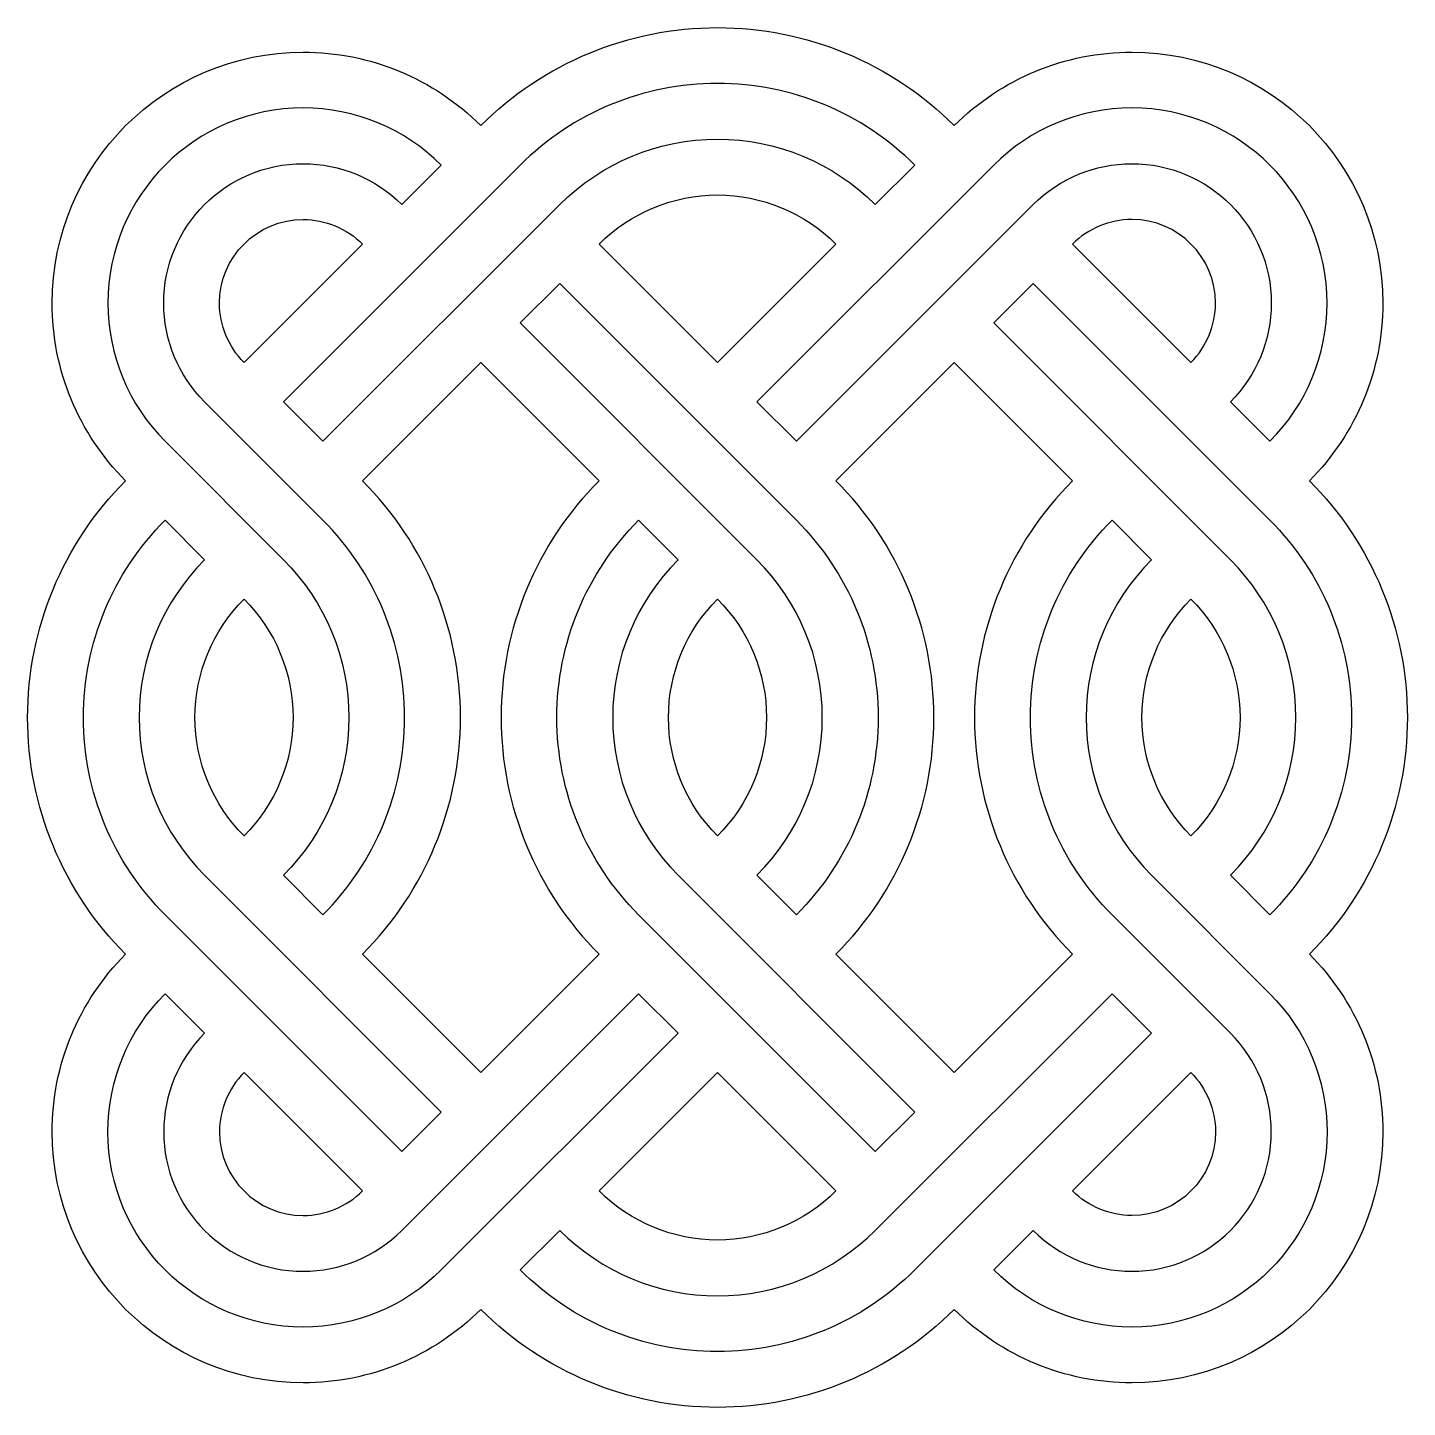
# Model space of a CAD drawing. Extents: x 0.1 to 39.9, y 0.1 to 39.9.
import ezdxf

# ---------------------------------------------------------------- set-up
doc = ezdxf.new("R2010")
doc.units = 0
doc.layers.get('0').update_dxf_attribs({"linetype": 'CONTINUOUS'})

msp = doc.modelspace()

# ---------------------------------------------------------------- linework, layer by layer
at = {"color": 7}
for points in [[(14.303956, 35.948976), (7.46885, 29.11387), (8.60793, 27.974161), (15.443035, 34.809897)], [(10.886088, 34.809897), (12.025798, 35.948976)], [(27.974168, 35.948976), (21.139062, 29.11387), (22.278143, 27.974161)], [(24.556931, 34.809897), (25.69601, 35.948976)], [(22.278143, 27.974161), (29.113877, 34.809897)], [(9.747009, 33.670188), (6.329771, 30.252951)], [(23.41785, 33.670188), (19.999983, 30.252951), (16.582116, 33.670188)], [(21.139062, 24.556924), (14.303956, 31.39203), (15.443035, 32.531109), (22.278143, 25.696003)], [(34.809904, 24.556924), (27.974168, 31.39203), (29.113877, 32.531109), (35.948983, 25.696003)], [(9.747009, 26.835082), (13.164877, 30.252951), (16.582116, 26.835082)], [(23.41785, 26.835082), (26.835089, 30.252951), (30.252958, 26.835082)], [(8.60793, 25.696003), (5.190691, 29.11387)], [(34.809904, 29.11387), (35.948983, 27.974161)], [(4.050982, 27.974161), (7.46885, 24.556924)], [(4.050982, 25.696003), (5.190691, 24.556924)], [(17.721825, 25.696003), (18.860904, 24.556924)], [(31.392037, 25.696003), (32.531116, 24.556924)], [(5.190691, 15.443028), (12.025798, 8.607922), (10.886088, 7.468843), (4.050982, 14.303949)], [(7.46885, 15.443028), (8.60793, 14.303949)], [(18.860904, 15.443028), (25.69601, 8.607922), (24.556931, 7.468843), (17.721825, 14.303949)], [(22.278143, 14.303949), (21.139062, 15.443028)], [(32.531116, 15.443028), (35.948983, 12.025791)], [(35.948983, 14.303949), (34.809904, 15.443028)], [(34.809904, 10.886081), (31.392037, 14.303949)], [(13.164877, 9.747002), (9.747009, 13.16487)], [(16.582116, 13.16487), (13.164877, 9.747002)], [(26.835089, 9.747002), (23.41785, 13.16487)], [(30.252958, 13.16487), (26.835089, 9.747002)], [(4.050982, 12.025791), (5.190691, 10.886081)], [(10.886088, 5.190684), (17.721825, 12.025791), (18.860904, 10.886081)], [(24.556931, 5.190684), (31.392037, 12.025791), (32.531116, 10.886081), (25.69601, 4.050975)], [(18.860904, 10.886081), (12.025798, 4.050975)], [(9.747009, 6.329764), (6.329771, 9.747002)], [(16.582116, 6.329764), (19.999983, 9.747002), (23.41785, 6.329764)], [(30.252958, 6.329764), (33.670195, 9.747002)], [(14.303956, 4.050975), (15.443035, 5.190684)], [(27.974168, 4.050975), (29.113877, 5.190684)]]:
    msp.add_lwpolyline(points, dxfattribs=at)
msp.add_lwpolyline([(33.670195, 30.252951), (30.252958, 33.670188)], close=True, dxfattribs=at)
for points in [[(13.164877, 37.088056), (14.977335, 38.900514), (17.436111, 39.919393), (19.999983, 39.919393)], [(19.999983, 39.919393), (22.563855, 39.919393), (25.022631, 38.900514), (26.835089, 37.088056)], [(0.788558, 31.961568), (0.788558, 35.965339), (4.03462, 39.2114), (8.03839, 39.2114)], [(8.03839, 39.2114), (9.96098, 39.2114), (11.805533, 38.4474), (13.164877, 37.088056)], [(26.835089, 37.088056), (28.194432, 38.4474), (30.038986, 39.2114), (31.961575, 39.2114)], [(31.961575, 39.2114), (35.965347, 39.2114), (39.211407, 35.965339), (39.211407, 31.961568)], [(19.999983, 38.308319), (17.863422, 38.308319), (15.814338, 37.459357), (14.303956, 35.948976)], [(25.69601, 35.948976), (24.185628, 37.459357), (22.136544, 38.308319), (19.999983, 38.308319)], [(8.03839, 37.600326), (4.924486, 37.600326), (2.399632, 35.075473), (2.399632, 31.961568)], [(12.025798, 35.948976), (10.967901, 37.006243), (9.533668, 37.600326), (8.03839, 37.600326)], [(31.961575, 37.600326), (30.466298, 37.600326), (29.032065, 37.006243), (27.974168, 35.948976)], [(37.600333, 31.961568), (37.600333, 35.075473), (35.07548, 37.600326), (31.961575, 37.600326)], [(15.443035, 34.809897), (16.65197, 36.018202), (18.290735, 36.697245), (19.999983, 36.697245)], [(19.999983, 36.697245), (21.709232, 36.697245), (23.347996, 36.018202), (24.556931, 34.809897)], [(4.010706, 31.961568), (4.010706, 34.186236), (5.813724, 35.989253), (8.03839, 35.989253)], [(8.03839, 35.989253), (9.106355, 35.989253), (10.130898, 35.565088), (10.886088, 34.809897)], [(29.113877, 34.809897), (29.869068, 35.565088), (30.893611, 35.989253), (31.961575, 35.989253)], [(31.961575, 35.989253), (34.186243, 35.989253), (35.98926, 34.186236), (35.98926, 31.961568)], [(16.582116, 33.670188), (17.488973, 34.577047), (18.718047, 35.086172), (19.999983, 35.086172)], [(19.999983, 35.086172), (21.281919, 35.086172), (22.511621, 34.577047), (23.41785, 33.670188)], [(5.621779, 31.961568), (5.621779, 33.296369), (6.70359, 34.378179), (8.03839, 34.378179)], [(8.03839, 34.378179), (8.679043, 34.378179), (9.293895, 34.123302), (9.747009, 33.670188)], [(31.961575, 34.378179), (31.320922, 34.378179), (30.706072, 34.123302), (30.252958, 33.670188)], [(34.378186, 31.961568), (34.378186, 33.296369), (33.296376, 34.378179), (31.961575, 34.378179)], [(2.911903, 26.835082), (1.55256, 28.194425), (0.788558, 30.038979), (0.788558, 31.961568)], [(2.399632, 31.961568), (2.399632, 30.466291), (2.993715, 29.032058), (4.050982, 27.974161)], [(5.190691, 29.11387), (4.434871, 29.869061), (4.010706, 30.893604), (4.010706, 31.961568)], [(6.329771, 30.252951), (5.876656, 30.706065), (5.621779, 31.320915), (5.621779, 31.961568)], [(33.670195, 30.252951), (34.123309, 30.706065), (34.378186, 31.320915), (34.378186, 31.961568)], [(35.98926, 31.961568), (35.98926, 30.893604), (35.565095, 29.869061), (34.809904, 29.11387)], [(35.948983, 27.974161), (37.00625, 29.032058), (37.600333, 30.466291), (37.600333, 31.961568)], [(39.211407, 31.961568), (39.211407, 30.038979), (38.447407, 28.194425), (37.088064, 26.835082)], [(0.080567, 19.999976), (0.080567, 22.563848), (1.099445, 25.022624), (2.911903, 26.835082)], [(12.578345, 19.999976), (12.578345, 22.563848), (11.560096, 25.022624), (9.747009, 26.835082)], [(16.582116, 26.835082), (14.769658, 25.022624), (13.751408, 22.563848), (13.751408, 19.999976)], [(26.248558, 19.999976), (26.248558, 22.563848), (25.230308, 25.022624), (23.41785, 26.835082)], [(30.252958, 26.835082), (28.43987, 25.022624), (27.421621, 22.563848), (27.421621, 19.999976)], [(37.088064, 26.835082), (38.900521, 25.022624), (39.9194, 22.563848), (39.9194, 19.999976)], [(1.69164, 19.999976), (1.69164, 22.136537), (2.540601, 24.185621), (4.050982, 25.696003)], [(10.967272, 19.999976), (10.967272, 22.136537), (10.118311, 24.185621), (8.60793, 25.696003)], [(15.362481, 19.999976), (15.362481, 22.136537), (16.210813, 24.185621), (17.721825, 25.696003)], [(22.278143, 25.696003), (23.789153, 24.185621), (24.637484, 22.136537), (24.637484, 19.999976)], [(29.032695, 19.999976), (29.032695, 22.136537), (29.881655, 24.185621), (31.392037, 25.696003)], [(35.948983, 25.696003), (37.459364, 24.185621), (38.308326, 22.136537), (38.308326, 19.999976)], [(5.190691, 24.556924), (3.981757, 23.347988), (3.302714, 21.709225), (3.302714, 19.999976)], [(7.46885, 24.556924), (8.677155, 23.347988), (9.356198, 21.709225), (9.356198, 19.999976)], [(18.860904, 24.556924), (17.652599, 23.347988), (16.973555, 21.709225), (16.973555, 19.999976)], [(23.026411, 19.999976), (23.026411, 21.709225), (22.347367, 23.347988), (21.139062, 24.556924)], [(32.531116, 24.556924), (31.32281, 23.347988), (30.643769, 21.709225), (30.643769, 19.999976)], [(36.697252, 19.999976), (36.697252, 21.709225), (36.018209, 23.347988), (34.809904, 24.556924)], [(4.913788, 19.999976), (4.913788, 21.281912), (5.423542, 22.511614), (6.329771, 23.417843)], [(6.329771, 23.417843), (7.236, 22.511614), (7.745124, 21.281912), (7.745124, 19.999976)], [(18.584629, 19.999976), (18.584629, 21.281912), (19.093754, 22.511614), (19.999983, 23.417843)], [(19.999983, 23.417843), (20.906212, 22.511614), (21.415337, 21.281912), (21.415337, 19.999976)], [(32.254842, 19.999976), (32.254842, 21.281912), (32.763966, 22.511614), (33.670195, 23.417843)], [(33.670195, 23.417843), (34.577054, 22.511614), (35.086179, 21.281912), (35.086179, 19.999976)], [(2.911903, 13.16487), (1.099445, 14.977328), (0.080567, 17.436103), (0.080567, 19.999976)], [(4.050982, 14.303949), (2.540601, 15.814331), (1.69164, 17.863415), (1.69164, 19.999976)], [(3.302714, 19.999976), (3.302714, 18.290728), (3.981757, 16.651963), (5.190691, 15.443028)], [(6.329771, 16.582109), (5.423542, 17.488966), (4.913788, 18.71804), (4.913788, 19.999976)], [(7.745124, 19.999976), (7.745124, 18.71804), (7.236, 17.488966), (6.329771, 16.582109)], [(9.356198, 19.999976), (9.356198, 18.290728), (8.677155, 16.651963), (7.46885, 15.443028)], [(8.60793, 14.303949), (10.118311, 15.814331), (10.967272, 17.863415), (10.967272, 19.999976)], [(9.747009, 13.16487), (11.560096, 14.977328), (12.578345, 17.436103), (12.578345, 19.999976)], [(13.751408, 19.999976), (13.751408, 17.436103), (14.769658, 14.977328), (16.582116, 13.16487)], [(17.721825, 14.303949), (16.210813, 15.814331), (15.362481, 17.863415), (15.362481, 19.999976)], [(16.973555, 19.999976), (16.973555, 18.290728), (17.652599, 16.651963), (18.860904, 15.443028)], [(19.999983, 16.582109), (19.093754, 17.488966), (18.584629, 18.71804), (18.584629, 19.999976)], [(21.415337, 19.999976), (21.415337, 18.71804), (20.906212, 17.488966), (19.999983, 16.582109)], [(21.139062, 15.443028), (22.347367, 16.651963), (23.026411, 18.290728), (23.026411, 19.999976)], [(24.637484, 19.999976), (24.637484, 17.863415), (23.789153, 15.814331), (22.278143, 14.303949)], [(23.41785, 13.16487), (25.230308, 14.977328), (26.248558, 17.436103), (26.248558, 19.999976)], [(27.421621, 19.999976), (27.421621, 17.436103), (28.43987, 14.977328), (30.252958, 13.16487)], [(31.392037, 14.303949), (29.881655, 15.814331), (29.032695, 17.863415), (29.032695, 19.999976)], [(30.643769, 19.999976), (30.643769, 18.290728), (31.32281, 16.651963), (32.531116, 15.443028)], [(33.670195, 16.582109), (32.763966, 17.488966), (32.254842, 18.71804), (32.254842, 19.999976)], [(35.086179, 19.999976), (35.086179, 18.71804), (34.577054, 17.488966), (33.670195, 16.582109)], [(34.809904, 15.443028), (36.018209, 16.651963), (36.697252, 18.290728), (36.697252, 19.999976)], [(38.308326, 19.999976), (38.308326, 17.863415), (37.459364, 15.814331), (35.948983, 14.303949)], [(39.9194, 19.999976), (39.9194, 17.436103), (38.900521, 14.977328), (37.088064, 13.16487)], [(0.788558, 8.038383), (0.788558, 9.960973), (1.55256, 11.805526), (2.911903, 13.16487)], [(37.088064, 13.16487), (38.447407, 11.805526), (39.211407, 9.960973), (39.211407, 8.038383)], [(2.399632, 8.038383), (2.399632, 9.533661), (2.993715, 10.967894), (4.050982, 12.025791)], [(35.948983, 12.025791), (37.00625, 10.967894), (37.600333, 9.533661), (37.600333, 8.038383)], [(5.190691, 10.886081), (4.434871, 10.130891), (4.010706, 9.106348), (4.010706, 8.038383)], [(35.98926, 8.038383), (35.98926, 9.106348), (35.565095, 10.130891), (34.809904, 10.886081)], [(6.329771, 9.747002), (5.876656, 9.293888), (5.621779, 8.679036), (5.621779, 8.038383)], [(33.670195, 9.747002), (34.123309, 9.293888), (34.378186, 8.679036), (34.378186, 8.038383)], [(8.03839, 0.788551), (4.03462, 0.788551), (0.788558, 4.034613), (0.788558, 8.038383)], [(8.03839, 2.399625), (4.924486, 2.399625), (2.399632, 4.924479), (2.399632, 8.038383)], [(4.010706, 8.038383), (4.010706, 5.813716), (5.813724, 4.010698), (8.03839, 4.010698)], [(5.621779, 8.038383), (5.621779, 6.703583), (6.70359, 5.621772), (8.03839, 5.621772)], [(34.378186, 8.038383), (34.378186, 6.703583), (33.296376, 5.621772), (31.961575, 5.621772)], [(37.600333, 8.038383), (37.600333, 4.924479), (35.07548, 2.399625), (31.961575, 2.399625)], [(31.961575, 4.010698), (34.186243, 4.010698), (35.98926, 5.813716), (35.98926, 8.038383)], [(39.211407, 8.038383), (39.211407, 4.034613), (35.965347, 0.788551), (31.961575, 0.788551)], [(8.03839, 5.621772), (8.679043, 5.621772), (9.293895, 5.876649), (9.747009, 6.329764)], [(19.999983, 4.913781), (18.718047, 4.913781), (17.488973, 5.423535), (16.582116, 6.329764)], [(23.41785, 6.329764), (22.511621, 5.423535), (21.281919, 4.913781), (19.999983, 4.913781)], [(31.961575, 5.621772), (31.320922, 5.621772), (30.706072, 5.876649), (30.252958, 6.329764)], [(8.03839, 4.010698), (9.106355, 4.010698), (10.130898, 4.434864), (10.886088, 5.190684)], [(15.443035, 5.190684), (16.65197, 3.98175), (18.290735, 3.302707), (19.999983, 3.302707)], [(19.999983, 3.302707), (21.709232, 3.302707), (23.347996, 3.98175), (24.556931, 5.190684)], [(29.113877, 5.190684), (29.869068, 4.434864), (30.893611, 4.010698), (31.961575, 4.010698)], [(12.025798, 4.050975), (10.967901, 2.993708), (9.533668, 2.399625), (8.03839, 2.399625)], [(19.999983, 1.691633), (17.863422, 1.691633), (15.814338, 2.540594), (14.303956, 4.050975)], [(25.69601, 4.050975), (24.185628, 2.540594), (22.136544, 1.691633), (19.999983, 1.691633)], [(31.961575, 2.399625), (30.466298, 2.399625), (29.032065, 2.993708), (27.974168, 4.050975)], [(13.164877, 2.911896), (11.805533, 1.552552), (9.96098, 0.788551), (8.03839, 0.788551)], [(19.999983, 0.08056), (17.436111, 0.08056), (14.977335, 1.099438), (13.164877, 2.911896)], [(26.835089, 2.911896), (25.022631, 1.099438), (22.563855, 0.08056), (19.999983, 0.08056)], [(31.961575, 0.788551), (30.038986, 0.788551), (28.194432, 1.552552), (26.835089, 2.911896)]]:
    msp.add_open_spline(points, degree=3, dxfattribs=at)

doc.saveas('drawing.dxf')
